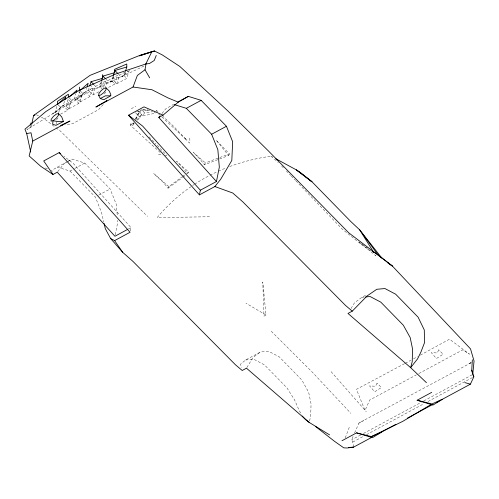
<?xml version="1.0" encoding="UTF-8"?>
<svg xmlns="http://www.w3.org/2000/svg" width="499" height="499" viewBox="0 0 499 499"><rect width="100%" height="100%" fill="white"/><g stroke="black" fill="none" stroke-linecap="round" stroke-linejoin="round"><path stroke-width="0.37" stroke-dasharray="2.5 1.87" d="M30.645 125.137L30.345 127.27L26.958 129.578L63.828 106.986C71.638 102.831 79.241 98.147 85.522 91.816L86.633 88.248M56.056 124.226L56.705 119.629L59.05 116.591M115.225 234.755L117.795 221.905L117.67 220.383M130.345 230.931L131.012 227.588L73.353 163.51L64.115 156.393M31.088 127.045L31.562 124.869M309.517 420.913L310.69 416.472L311.052 403.834L308.663 392.295L301.801 379.939L279.303 356.904L268.593 351.265L260.434 352.007L245.62 359.991L240.549 364.176L241.447 367.595M64.496 101.228L63.167 105.514L54.778 112.961L52.651 113.834L63.167 105.514L67.721 110.173L60.379 114.227M78.524 91.654L81.574 94.773L78.898 103.324L68.881 108.851L65.955 106.112L74.345 98.665L75.898 93.662M98.871 91.81L92.92 94.947L88.373 90.282L89.259 87.425M101.191 81.811L99.588 86.988L112.181 81.194L113.747 76.191M113.13 76.197L112.244 79.06L110.054 82.067L112.181 81.194L114.776 84.106L107.503 87.936M54.778 112.961L57.242 105.102M58.614 112.799L60.429 106.992L70.396 101.621L67.858 99.02M65.955 106.112L68.637 97.542M67.721 110.173L70.396 101.621M68.881 108.851L71.606 100.143L81.574 94.773M79.815 90.693L77.133 99.27L80.058 102.002L90.076 96.475L92.752 87.924L91.23 86.364M80.058 102.002L82.784 93.294L92.752 87.924M92.92 94.947L95.596 86.389L105.563 81.013L104.509 79.902M102.033 81.088L100.249 86.807L86.184 93.288L75.006 100.137L85.522 91.816L90.076 96.475M103.524 87.543L105.563 81.013M105.077 88.616L107.535 80.776L117.502 75.405L114.776 84.106M125.237 72.006L124.12 75.58L121.993 76.453L128.386 71.014L124.12 75.58L112.244 79.06L116.791 83.72L119.467 75.162L126.116 71.582M116.791 83.72L126.715 78.499L129.434 69.791M160.235 152.476L130.208 125.143L130.794 123.521L133.32 123.016L133.726 123.428M345.277 437.866L349.818 425.865M353.629 447.116L352.781 442.077L351.683 439.725L353.142 436.288M354.608 432.851L359.062 422.946L470.831 362.879M135.578 119.398L139.29 111.339L141.635 114.421L140.088 117.446L137.443 120.309M135.429 118.893L139.29 111.339L135.634 112.007M130.794 123.521L132.69 125.455L134.006 122.879L130.208 125.143M137.749 110.603L142.932 115.911L144.479 112.886L152.75 111.689M157.902 111.626L156.792 110.597L156.511 111.146L156.106 110.734M168.83 186.595L153.786 173.596L163.435 182.478L168.013 188.192L168.83 186.595L181.792 177.002M188.578 171.98L187.643 173.814L183.064 168.101L176.584 161.308L188.578 171.98L185.497 174.263M204.428 164.764L205.363 162.93L229.446 153.917L216.055 140.026L228.629 155.513L204.428 164.764L199.85 159.05L193.256 152.32L205.363 162.93M228.629 155.513L229.446 153.917M135.84 119.498L141.329 109.368L148.29 109.917M246.849 367.57L253.043 357.44L260.434 352.007M351.015 308.525L354.571 302.712L361.962 297.273L366.671 294.734M104.36 93.943L106.705 90.899M57.722 171.612L64.203 163.616L67.465 161.732M162.025 113.454L165.73 108.882L173.558 104.353M136.689 120.053L141.635 114.421M103.249 104.565L98.496 109.718L72.536 123.715L65.151 124.819M132.69 125.455L134.275 123.74M155.844 111.327L156.792 110.597M182.409 176.546L184.88 174.719M168.013 188.192L182.123 177.856M182.734 177.407L185.803 175.161M471.412 362.374L468.786 363.952L470.956 362.648M67.321 161.626L51.709 170.352L52.139 171.731M472.148 374.811L421.998 401.92M68.12 161.352L72.031 159.087L84.805 163.067L110.111 188.984L116.323 204.44L117.346 216.591M131.243 108.726L135.828 106.25M67.995 161.264L72.031 159.087M57.223 167.071L69.991 171.057L74.033 168.874M74.707 168.512L84.805 163.067M98.665 195.153L110.111 188.984M128.33 229.035L131.012 227.588M266.017 315.044L263.983 316.141L262.78 282.004L266.017 315.044L245.957 303.205M404.62 363.621L356.454 389.332L365.019 410.465L369.678 400.036L416.21 374.955M405.3 363.253L410.764 360.309M413.496 358.837L417.588 356.629M420.32 355.157L449.512 339.164L469.472 354.159L462.735 349.868L416.89 374.587M360.727 434.953L351.683 439.725M363.453 433.481L421.318 402.288M352.781 442.077L363.721 436.176M366.459 434.698L423.907 403.728M428.011 401.52L472.459 377.55M358.7 423.221L363.865 420.545M110.054 82.067L145.022 65.625M112.181 81.194L100.305 84.674L102.831 87.263M88.373 90.282L100.249 86.807L102.844 89.72M142.932 115.911L155.476 113.173L154.054 111.72M140.674 110.073L148.346 110.217M361.962 297.273L364.183 297.073M245.62 359.991L253.779 359.249L264.495 364.888L286.987 387.923L294.56 399.892L299.088 410.284L301.552 414.725M209.543 216.747L157.154 217.608A295.751 223.265 47.9 0 1 190.793 186.801M164.895 155.27L166.672 155.42L155.308 143.282M149.706 110.51L142.14 109.805L144.479 112.886M158.439 154.166L162.836 154.958M45.203 167.976L47.374 168.768M36.29 114.726L38.853 116.005M41.423 117.29L43.987 118.569L55.414 127.289M229.721 166.547A295.751 223.265 47.9 0 1 271.082 156.187L272.454 156.929M368.218 248.228L359.174 242.171L375.878 255.812L374.662 253.866M370.851 251.041L361.376 244.441L342.314 229.166L296.088 181.025M56.013 127.744L60.223 130.956L147.473 216.304M271.082 156.187L278.348 162.555M80.314 91.124L82.784 93.294M69.136 97.972L71.606 100.143M57.959 104.821L60.429 106.992M158.688 113.972L186.526 139.945L173.958 126.627L162.886 116.286M148.958 136.845L151.172 138.915M271.269 331.261L312.754 372.628L350.897 413.365M135.416 112.668L140.088 117.446M74.345 98.665L78.898 103.324M69.991 171.057L95.303 196.968L101.509 212.424L103.748 222.005M118.456 74.12L119.467 75.162M106.013 79.216L107.535 80.776M94.074 84.83L95.596 86.389M281.573 165.911L284.262 168.712M286.414 170.951L290.711 175.43M291.248 175.991L295.551 180.47M152.207 140.007L154.79 142.739M185.322 138.647L189.458 143.138L189.932 141.398L189.745 137.287M124.12 75.58L126.715 78.499M331.099 371.661L366.272 411.675M192.701 185.497A295.751 223.265 47.9 0 1 193.974 184.649M194.616 184.225A295.751 223.265 47.9 0 1 209.281 175.636M209.967 175.274A295.751 223.265 47.9 0 1 217.676 171.531M218.381 171.207A295.751 223.265 47.9 0 1 225.486 168.182M377.076 383.126L375.473 386.257L369.559 385.889L374.699 391.827L381.361 387.517L377.076 383.126M438.802 349.849L437.199 352.98L431.286 352.612L436.425 358.544L443.087 354.24L438.802 349.849"/><path stroke-width="0.75" d="M472.572 373.763L471.755 370.239L472.335 359.816M110.734 95.802L110.828 94.698L109.393 91.223L106.168 87.924L104.154 88.292L101.135 90.637L98.871 93.581L98.69 95.409L100.293 98.553L103.829 99.706L110.734 95.802L105.333 95.839L100.293 98.553M58.514 113.61L58.339 115.437L56.075 118.382L53.056 120.727L51.041 121.095L51.216 119.273L53.48 116.329L56.506 113.984L58.514 113.61L61.739 116.916L63.435 121.488L55.963 125.33L52.645 124.245L53.056 120.727L57.678 121.525L63.435 121.488M106.168 87.924L105.988 89.745L103.73 92.689L100.704 95.035L98.69 95.409M472.809 373.72L474.05 361.033L470.52 348.876L392.32 265.998L348.745 232.815L268.524 151.047L227.956 111.015L179.846 66.467L162.187 54.846L154.49 51.004L151.821 51.715L139.502 55.844L154.49 51.004L140.886 54.952L90.132 75.324L33.62 115.444L31.718 124.145M30.745 124.426L30.944 122.997M149.675 77.825L145.009 69.766L146.001 63.922L149.432 63.548L154.241 60.479L156.262 55.439M199.419 194.884L214.888 186.545L220.72 179.228L231.817 160.435L232.659 141.722L226.446 126.266L201.141 100.349L188.366 96.369L178.224 102.152L163.054 115.15L143.999 106.873L128.524 115.213L199.419 194.884L200.355 190.206L216.447 181.53L219.323 167.171L217.845 149.706L211.638 134.25L186.327 108.333L174.263 104.578M146.001 63.922L115.169 74.208L78.393 90.737L45.827 111.589L24.95 129.185L26.684 133.557L31 132.784L32.759 141.067L29.148 155.956L40.862 166.392L52.988 174.488L57.26 172.186L114.92 236.264L127.663 229.397M64.939 99.8L65.824 96.937L58.021 103.892M76.341 92.234L77.002 90.094L69.199 97.043M87.076 86.814L88.18 83.246L80.376 90.194M89.701 85.996L91.03 81.711L102.189 78.449M101.634 80.383L102.962 76.097L114.864 72.617M113.348 75.486L114.901 70.484L126.802 67.003L126.771 63.997L114.595 69.342L114.814 71.962M125.461 71.295L126.802 67.003M105.888 101.702L106.942 100.561L95.883 107.042L133.04 87.007L137.368 75.436L145.009 69.766M436.899 402.225L470.407 384.161L473.832 376.814L471.755 370.239M145.702 64.234L151.821 51.715M216.447 181.53L158.782 117.452L159.711 116.311M365.667 296.936L370.115 296.531L380.831 302.169L403.323 325.205L410.184 337.561L412.573 349.1L412.211 361.738L410.652 367.657L347.996 313.453L352.269 311.151L367.058 295.976L376.77 289.289L384.929 288.547L395.638 294.185L418.137 317.221L424.287 329.958L424.537 342.651L420.938 352.007L417.588 358.843L410.652 367.657L426.439 382.677M431.279 404.365L402.737 421.368L371.418 436.6L356.585 432.864L341.983 440.736M32.759 141.067L69.922 121.039L60.716 125.48L62.194 125.261M60.416 153.549L59.188 152.6L43.712 160.94L52.988 174.488M178.268 101.815L188.366 96.369M158.782 117.452L163.054 115.15M186.327 108.333L201.141 100.349M211.638 134.25L226.446 126.266M104.098 223.477L105.301 228.642L110.647 238.566L114.608 240.605L130.077 232.266L59.188 152.6M417.108 400.235L431.947 403.972L442.282 399.325L433.001 405.051L417.108 400.235L431.704 392.364M315.412 426.396L334.561 441.347L343.78 447.846L347.223 447.996L353.629 447.116L371.468 437.504M377.643 434.174L395.882 424.343M407.309 418.181L432.864 404.402M371.418 436.6L381.754 431.953L372.472 437.679L356.585 432.864M33.62 115.444L34.955 115.082M348.327 447.509L353.629 447.116M133.04 87.007L151.958 89.751L167.938 97.879L178.224 102.152M464.825 382.59L470.407 384.161M214.888 186.545L232.79 193.026L242.926 201.964L345.57 305.488L352.269 311.151M275.878 158.788L296.412 169.916L301.084 173.047L312.012 181.811L350.672 221.4L359.617 229.802L381.86 258.102L377.911 254.721L372.741 251.259M302.257 415.991L305.319 419.366L309.131 422.391L329.596 434.885M387.268 262.48L392.32 265.998L377.911 254.721L359.617 229.802L373.845 252.563M304.209 175.866L296.412 169.916L312.012 181.811L305.407 176.777M128.524 115.213L142.689 126.128L200.355 190.206M309.131 422.391L246.475 368.187L242.202 370.489L235.503 364.825L132.853 261.301L122.723 252.363L110.647 238.566M114.901 70.484L117.945 73.603M102.962 76.097L105.501 78.699M91.03 81.711L93.569 84.306M114.608 240.605L122.723 252.363M472.734 374.468L473.832 376.814M30.695 151.989L26.684 133.557M102.426 74.682L102.831 77.52M79.31 87.144L79.815 90.693M68.588 96.881L68.369 94.261L57.429 101.378L57.46 104.385"/></g></svg>
